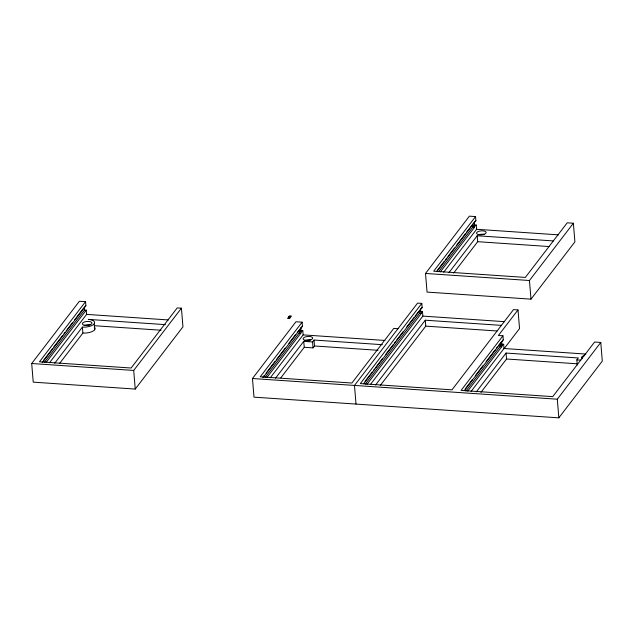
<?xml version="1.0" encoding="UTF-8"?>
<svg xmlns="http://www.w3.org/2000/svg" width="634" height="634" viewBox="0 0 634 634"><rect width="100%" height="100%" fill="white"/><g stroke="black" fill="none" stroke-linecap="round" stroke-linejoin="round"><path stroke-width="0.95" d="M365.224 384.172L419.573 313.291L420.073 311.714L422.513 311.888L422.854 316.104L370.319 384.64M366.975 384.307L421.341 313.41L421.832 311.833L422.513 311.888M287.939 318.466L288.597 316.667L289.841 315.986L291.6 316.104L290.214 316.976L289.698 318.585L287.939 318.466L289.841 315.986M266.89 377.499L300.896 333.135L301.562 331.336L302.806 330.671L303.147 334.887L270.243 377.816M440.337 271.899L474.351 227.535L475.009 225.736L476.253 225.07L476.602 229.286L443.697 272.216M467.726 391.115L501.732 346.75L502.397 344.944L503.642 344.286L503.982 348.502L471.078 391.424M85.55 301.673L39.466 361.792L131.119 368.021L177.211 307.91L181.427 308.195L182.957 326.819L135.24 389.07L33.23 382.151L31.7 363.512L79.385 301.253L85.55 301.673L85.883 305.707L42.193 362.703M43.564 360.374L52.535 348.66M53.731 347.099L62.711 335.386M63.907 333.825L65.104 332.264M66.301 330.702L72.292 322.896M74.685 319.774L83.656 308.061M44.388 362.339L84.48 310.026L84.259 307.284M46.139 362.474L86.248 310.145L84.48 310.026M49.476 362.799L86.596 314.385L86.248 310.145M54.738 363.195L82.396 327.12A9.407 3.844 -4.7 0 0 94.165 323.863L94.656 329.791M59.438 363.639L82.888 333.048L82.396 327.12M135.24 389.07L133.703 370.438L181.427 308.195M356.015 404.08L354.477 385.44L417.592 303.107L421.808 303.393L360.326 383.602L451.987 389.831L513.469 309.63L518.01 309.915L498.395 335.505L502.944 335.79L461.076 390.409L552.729 396.638L594.597 342.027L600.77 342.447L602.3 361.087L558.831 417.838L254.004 397.153L252.467 378.514L295.935 321.763L302.101 322.183L302.434 326.217L262.959 377.706M302.101 322.183L260.233 376.794L351.894 383.031L393.762 328.412L397.978 328.697M263.134 376.945L264.33 375.383M266.122 373.046L275.093 361.34M276.289 359.779L285.26 348.074M288.85 343.39L295.428 334.807M297.227 332.47L302.434 326.217M265.139 377.365L299.724 332.256L299.795 331.217L301.039 330.552L302.806 330.671M275.505 378.205L303.749 341.361L312.562 341.956L314.028 340.046L382.389 344.698M280.799 377.864L304.241 347.289L303.749 341.361M304.241 347.289L313.053 347.892L314.519 345.982L314.028 340.046M475.555 216.582L433.688 271.193L525.34 277.43L567.208 222.811L573.366 223.231L574.903 241.855L530.991 299.145L427.047 292.092L425.509 273.452L469.39 216.162L475.555 216.582L475.888 220.616L437.008 271.328M437.183 270.559L444.355 261.2M445.551 259.639L446.748 258.078M447.945 256.516L454.523 247.934M456.321 245.596L465.293 233.891M466.489 232.329L474.264 222.185L474.494 224.951L473.249 225.617L472.584 227.416L474.351 227.535M438.585 271.764L473.17 226.655L473.099 225.807L474.866 225.926M365.002 381.422L372.166 372.079M373.363 370.518L374.559 368.964M375.748 367.403L382.318 358.844M385.9 354.168L393.064 344.825M394.253 343.263L395.45 341.71M396.646 340.149L403.208 331.59M406.79 326.914L413.954 317.571M415.151 316.009L422.141 307.427L421.808 303.393M363.647 383.744L422.141 307.427M448.904 272.675L477.204 235.761L553.403 240.936M453.603 273.111L477.687 241.689L477.204 235.761M375.574 385.036L425.279 320.21L501.47 325.385M380.257 385.504L425.763 326.138L425.279 320.21M530.991 299.145L529.453 280.505L573.366 223.231M465.166 388.991L472.338 379.631M475.334 375.732L483.108 365.588M486.096 361.689L495.067 349.984M496.264 348.423L497.46 346.861M498.657 345.3L503.269 339.824L502.944 335.79M464.397 390.544L503.269 339.824M465.974 390.98L500.559 345.863L500.638 344.825L501.874 344.159L503.642 344.286M504.093 348.708L519.547 328.547L518.01 309.915M476.285 391.891L506.051 353.059L578.319 357.972L576.861 359.882L577.273 364.97M480.944 392.383L506.542 358.995L506.051 353.059M558.831 417.838L557.302 399.198L600.77 342.447M84.797 306.761L85.883 305.707M474.803 221.662L475.888 220.616M474.494 224.951L476.253 225.07M476.602 229.286L558.451 234.857M477.687 241.689L549.004 246.539M425.509 273.452L529.453 280.505M419.573 313.291L421.341 313.41M422.854 316.104L504.656 321.668M288.597 316.667L290.364 316.786M425.763 326.138L497.072 330.988M288.454 316.857L290.214 316.976M86.596 314.385L168.398 319.948M301.412 331.527L299.652 331.408L299.137 333.016L300.896 333.135M502.247 345.134L500.488 345.015L499.972 346.632L501.732 346.75M165.482 324.648L88.308 319.401A9.407 3.844 -4.7 0 1 94.165 323.863M303.147 334.887L384.997 340.458M503.982 348.502L585.832 354.065M94.656 325.733L161.084 330.235M576.861 359.882L580.776 360.152M314.519 345.982L377.999 350.293M506.542 358.995L576.853 363.773M31.7 363.512L133.703 370.438M252.467 378.514L557.302 399.198M420.073 311.714L420.746 311.769L420.516 309.004M501.652 341.401L501.874 344.159M312.562 341.956L313.053 347.892M300.809 327.786L301.039 330.552M582.337 358.725A4.842 1.981 -4.7 0 1 584.627 355.563M304.859 340.609A4.842 1.981 -4.7 0 1 310.708 339.959M307.609 340.735A2.798 1.141 -4.7 0 1 309.709 340.759M84.084 325.599A4.842 1.981 -4.7 0 1 89.933 324.949M94.624 327.334A9.407 3.844 -4.7 0 1 92.445 331.423A9.407 3.844 -4.7 0 1 82.888 333.048M479.328 234.628A4.842 1.981 -4.7 0 1 484.154 234.358M305.358 340.292A4.842 1.981 -4.7 0 0 312.721 338.16A4.842 1.981 -4.7 0 0 305.604 336.844A4.842 1.981 -4.7 0 0 305.358 340.292M84.591 325.282A4.842 1.981 -4.7 0 0 91.954 323.15A4.842 1.981 -4.7 0 0 84.829 321.834A4.842 1.981 -4.7 0 0 84.591 325.282M478.813 234.691A4.842 1.981 -4.7 0 0 486.175 232.559A4.842 1.981 -4.7 0 0 479.05 231.244A4.842 1.981 -4.7 0 0 478.813 234.691"/></g></svg>
